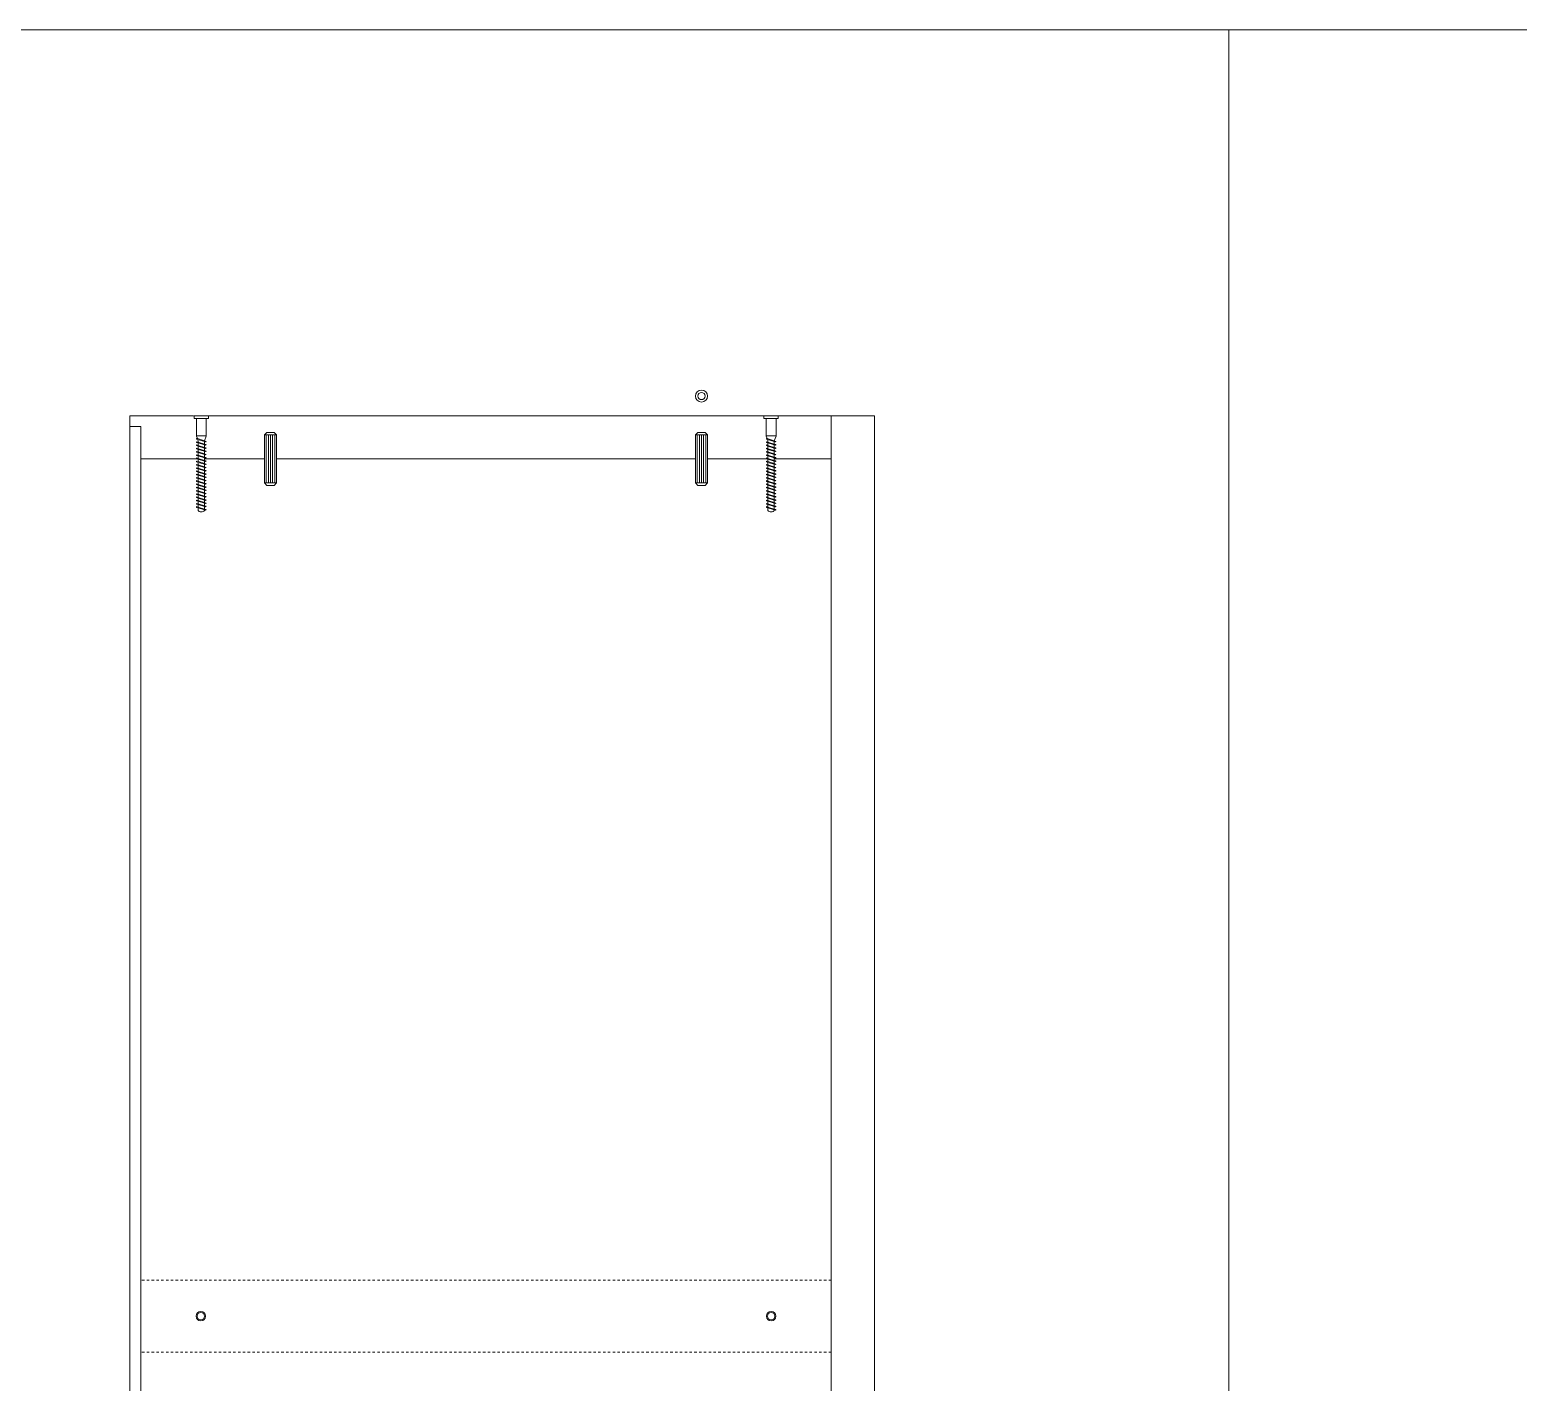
# Model space of a CAD drawing. Header units: centimetres. Extents: x -752 to 647, y -388 to 607.
# Drawn here: x -105.1 to -43.1, y -43.6 to 12.7 of the extents above; entities that cross this region are included whole.
import ezdxf

# ---------------------------------------------------------------- set-up
doc = ezdxf.new("R2010")
doc.units = ezdxf.units.CM
doc.header["$MEASUREMENT"] = 0
doc.linetypes.add('Linee Nascoste 2', pattern=[0.015, 0.01, -0.005])
for name, color, linetype, lineweight in [('0_Num_Penna__6', 6, 'Continuous', 18), ('A-FURN_Num_Penna__252_Num_Penna__252_Num_Penna__3_Num_Penna__252_Num_Penna__252_Num_Penna__252_Num_Penna__252_Num_Penna__252_Num_Penna__252_Num_Penna__252_Num_Penna__252_Num_Penna__252_Num_Penna__252_Num_Penna__252_Num_Penna__240', 240, 'Continuous', 18), ('A-FURN_Num_Penna__252_Num_Penna__252_Num_Penna__3_Num_Penna__252_Num_Penna__252_Num_Penna__252_Num_Penna__252_Num_Penna__252_Num_Penna__252_Num_Penna__252_Num_Penna__252_Num_Penna__252_Num_Penna__252_Num_Penna__252_Num_Penna__5', 5, 'Continuous', 18), ('A-FURN_Num_Penna__252_Num_Penna__252_Num_Penna__3_Num_Penna__252_Num_Penna__252_Num_Penna__252_Num_Penna__252_Num_Penna__252_Num_Penna__252_Num_Penna__252_Num_Penna__252_Num_Penna__252_Num_Penna__252_Num_Penna__252_Num_Penna__6', 6, 'Continuous', 18), ('A-SECT-PATT_Num_Penna__6_Num_Penna__6_Num_Penna__6_Num_Penna__6_Num_Penna__6_Num_Penna__6_Num_Penna__6_Num_Penna__6_Num_Penna__6_Num_Penna__6_Num_Penna__6_Num_Penna__6_Num_Penna__6_Num_Penna__6', 6, 'Continuous', 18), ('PDF16_Geometry_Num_Penna__6_Num_Penna__6_Num_Penna__6_Num_Penna__6_Num_Penna__6_Num_Penna__6_Num_Penna__6_Num_Penna__6_Num_Penna__6_Num_Penna__6_Num_Penna__6_Num_Penna__6_Num_Penna__6_Num_Penna__6', 6, 'Continuous', 18), ('PDF22_Geometry_Num_Penna__1_Num_Penna__255_Num_Penna__3_Num_Penna__3_Num_Penna__5', 5, 'Continuous', 18), ('PDF22_Geometry_Num_Penna__1_Num_Penna__255_Num_Penna__5_Num_Penna__5_Num_Penna__5', 5, 'Continuous', 18), ('PDF2_Geometry_Num_Penna__7_Num_Penna__7_Num_Penna__7_Num_Penna__7_Num_Penna__7_Num_Penna__7_Num_Penna__7_Num_Penna__5', 5, 'Continuous', 18), ('PDF2_Geometry_Num_Penna__7_Num_Penna__7_Num_Penna__7_Num_Penna__7_Num_Penna__7_Num_Penna__7_Num_Penna__7_Num_Penna__6', 6, 'Continuous', 18), ('VITE_Num_Penna__5', 5, 'Continuous', 18)]:
    doc.layers.add(name, color=color, linetype=linetype, lineweight=lineweight)

msp = doc.modelspace()

# ---------------------------------------------------------------- linework, layer by layer
at = {"layer": '0_Num_Penna__6', "color": 6, "linetype": 'Continuous', "lineweight": 18}
for p, q in [((-95.354, -4.181), (-95.254, -4.081)), ((-95.254, -4.081), (-94.954, -4.081)), ((-94.854, -4.181), (-94.954, -4.081)), ((-77.404, -4.181), (-77.304, -4.081)), ((-77.304, -4.081), (-77.004, -4.081)), ((-76.904, -4.181), (-77.004, -4.081)), ((-95.354, -6.181), (-95.254, -6.281)), ((-94.854, -6.181), (-94.954, -6.281)), ((-77.404, -6.181), (-77.304, -6.281)), ((-76.904, -6.181), (-77.004, -6.281)), ((-95.254, -6.281), (-94.954, -6.281)), ((-77.304, -6.281), (-77.004, -6.281))]:
    msp.add_line(p, q, dxfattribs=at)
at = {"layer": 'A-FURN_Num_Penna__252_Num_Penna__252_Num_Penna__3_Num_Penna__252_Num_Penna__252_Num_Penna__252_Num_Penna__252_Num_Penna__252_Num_Penna__252_Num_Penna__252_Num_Penna__252_Num_Penna__252_Num_Penna__252_Num_Penna__252_Num_Penna__240', "color": 240, "linetype": 'Continuous', "lineweight": 18}
for p, q in [((-167.847, 12.693), (-55.196, 12.693)), ((-55.196, 12.693), (-55.196, -99.958)), ((-55.196, 12.693), (142.805, 12.693))]:
    msp.add_line(p, q, dxfattribs=at)
at = {"layer": 'A-FURN_Num_Penna__252_Num_Penna__252_Num_Penna__3_Num_Penna__252_Num_Penna__252_Num_Penna__252_Num_Penna__252_Num_Penna__252_Num_Penna__252_Num_Penna__252_Num_Penna__252_Num_Penna__252_Num_Penna__252_Num_Penna__252_Num_Penna__5', "color": 5, "linetype": 'Continuous', "lineweight": 18}
for p, q in [((-97.684, -3.381), (-98.284, -3.381)), ((-98.19, -3.501), (-97.778, -3.501)), ((-73.956, -3.381), (-74.556, -3.381)), ((-74.461, -3.501), (-74.05, -3.501)), ((-98.115, -4.223), (-98.19, -4.223)), ((-98.149, -4.336), (-97.854, -4.428)), ((-97.778, -4.223), (-98.115, -4.223)), ((-74.386, -4.223), (-74.461, -4.223)), ((-74.42, -4.336), (-74.125, -4.428)), ((-74.05, -4.223), (-74.386, -4.223)), ((-97.854, -4.456), (-98.137, -4.368)), ((-98.115, -4.482), (-97.854, -4.563)), ((-97.854, -4.591), (-98.115, -4.51)), ((-98.115, -4.618), (-97.854, -4.698)), ((-97.854, -4.726), (-98.115, -4.646)), ((-98.115, -4.753), (-97.854, -4.834)), ((-97.854, -4.862), (-98.115, -4.781)), ((-98.115, -4.888), (-97.854, -4.969)), ((-97.854, -4.997), (-98.115, -4.916)), ((-74.125, -4.456), (-74.408, -4.368)), ((-74.386, -4.482), (-74.125, -4.563)), ((-74.125, -4.591), (-74.386, -4.51)), ((-74.386, -4.618), (-74.125, -4.698)), ((-74.125, -4.726), (-74.386, -4.646)), ((-74.386, -4.753), (-74.125, -4.834)), ((-74.125, -4.862), (-74.386, -4.781)), ((-74.386, -4.888), (-74.125, -4.969)), ((-74.125, -4.997), (-74.386, -4.916)), ((-98.115, -5.024), (-97.854, -5.104)), ((-97.854, -5.132), (-98.115, -5.052)), ((-98.115, -5.159), (-97.854, -5.24)), ((-97.854, -5.267), (-98.115, -5.187)), ((-98.115, -5.294), (-97.854, -5.375)), ((-97.854, -5.403), (-98.115, -5.322)), ((-98.115, -5.429), (-97.854, -5.51)), ((-97.854, -5.538), (-98.115, -5.457)), ((-98.115, -5.565), (-97.854, -5.645)), ((-74.386, -5.024), (-74.125, -5.104)), ((-74.125, -5.132), (-74.386, -5.052)), ((-74.386, -5.159), (-74.125, -5.24)), ((-74.125, -5.267), (-74.386, -5.187)), ((-74.386, -5.294), (-74.125, -5.375)), ((-74.125, -5.403), (-74.386, -5.322)), ((-74.386, -5.429), (-74.125, -5.51)), ((-74.125, -5.538), (-74.386, -5.457)), ((-74.386, -5.565), (-74.125, -5.645)), ((-97.854, -5.673), (-98.115, -5.593)), ((-98.115, -5.7), (-97.854, -5.781)), ((-97.854, -5.809), (-98.115, -5.728)), ((-98.115, -5.835), (-97.854, -5.916)), ((-97.854, -5.944), (-98.115, -5.863)), ((-98.115, -5.971), (-97.854, -6.051)), ((-97.854, -6.079), (-98.115, -5.999)), ((-98.115, -6.106), (-97.854, -6.187)), ((-97.854, -6.215), (-98.115, -6.134)), ((-74.125, -5.673), (-74.386, -5.593)), ((-74.386, -5.7), (-74.125, -5.781)), ((-74.125, -5.809), (-74.386, -5.728)), ((-74.386, -5.835), (-74.125, -5.916)), ((-74.125, -5.944), (-74.386, -5.863)), ((-74.386, -5.971), (-74.125, -6.051)), ((-74.125, -6.079), (-74.386, -5.999)), ((-74.386, -6.106), (-74.125, -6.187)), ((-74.125, -6.215), (-74.386, -6.134)), ((-98.115, -6.241), (-97.854, -6.322)), ((-97.854, -6.35), (-98.115, -6.269)), ((-98.115, -6.376), (-97.854, -6.457)), ((-97.854, -6.485), (-98.115, -6.404)), ((-98.115, -6.512), (-97.854, -6.592)), ((-97.854, -6.62), (-98.115, -6.54)), ((-98.115, -6.647), (-97.854, -6.728)), ((-97.854, -6.756), (-98.115, -6.675)), ((-98.115, -6.782), (-97.854, -6.863)), ((-97.854, -6.891), (-98.115, -6.81)), ((-74.386, -6.241), (-74.125, -6.322)), ((-74.125, -6.35), (-74.386, -6.269)), ((-74.386, -6.376), (-74.125, -6.457)), ((-74.125, -6.485), (-74.386, -6.404)), ((-74.386, -6.512), (-74.125, -6.592)), ((-74.125, -6.62), (-74.386, -6.54)), ((-74.386, -6.647), (-74.125, -6.728)), ((-74.125, -6.756), (-74.386, -6.675)), ((-74.386, -6.782), (-74.125, -6.863)), ((-74.125, -6.891), (-74.386, -6.81)), ((-98.115, -6.918), (-97.854, -6.998)), ((-97.854, -7.026), (-98.115, -6.946)), ((-98.115, -7.053), (-97.854, -7.134)), ((-97.854, -7.162), (-98.115, -7.081)), ((-98.115, -7.188), (-97.854, -7.269)), ((-97.854, -7.297), (-98.115, -7.216)), ((-74.386, -6.918), (-74.125, -6.998)), ((-74.125, -7.026), (-74.386, -6.946)), ((-74.386, -7.053), (-74.125, -7.134)), ((-74.125, -7.162), (-74.386, -7.081)), ((-74.386, -7.188), (-74.125, -7.269)), ((-74.125, -7.297), (-74.386, -7.216))]:
    msp.add_line(p, q, dxfattribs=at)
for centre, radius in [((-77.154, -2.56), 0.25), ((-77.154, -2.56), 0.15), ((-98.004, -40.881), 0.15), ((-74.254, -40.881), 0.15)]:
    msp.add_circle(centre, radius, dxfattribs=at)
at = {"layer": 'A-FURN_Num_Penna__252_Num_Penna__252_Num_Penna__3_Num_Penna__252_Num_Penna__252_Num_Penna__252_Num_Penna__252_Num_Penna__252_Num_Penna__252_Num_Penna__252_Num_Penna__252_Num_Penna__252_Num_Penna__252_Num_Penna__252_Num_Penna__6', "color": 6, "linetype": 'Continuous', "lineweight": 18}
for p, q in [((-98.284, -3.381), (-98.284, -3.501)), ((-98.284, -3.501), (-98.19, -3.501)), ((-97.778, -3.501), (-97.684, -3.501)), ((-97.684, -3.381), (-97.684, -3.501)), ((-74.556, -3.381), (-74.556, -3.501)), ((-74.556, -3.501), (-74.461, -3.501)), ((-74.05, -3.501), (-73.956, -3.501)), ((-73.956, -3.381), (-73.956, -3.501)), ((-98.181, -4.327), (-98.149, -4.336)), ((-74.452, -4.327), (-74.42, -4.336)), ((-98.181, -4.462), (-98.115, -4.482)), ((-98.181, -4.597), (-98.115, -4.618)), ((-98.181, -4.732), (-98.115, -4.753)), ((-98.181, -4.868), (-98.115, -4.888)), ((-98.137, -4.368), (-98.178, -4.355)), ((-98.115, -4.51), (-98.178, -4.491)), ((-98.115, -4.646), (-98.178, -4.626)), ((-98.115, -4.781), (-98.178, -4.761)), ((-98.115, -4.916), (-98.178, -4.897)), ((-97.854, -4.428), (-97.788, -4.448)), ((-97.806, -4.471), (-97.854, -4.456)), ((-97.854, -4.563), (-97.788, -4.584)), ((-97.806, -4.606), (-97.854, -4.591)), ((-97.854, -4.698), (-97.788, -4.719)), ((-97.806, -4.741), (-97.854, -4.726)), ((-97.854, -4.834), (-97.788, -4.854)), ((-97.806, -4.876), (-97.854, -4.862)), ((-74.452, -4.462), (-74.386, -4.482)), ((-74.452, -4.597), (-74.386, -4.618)), ((-74.452, -4.732), (-74.386, -4.753)), ((-74.452, -4.868), (-74.386, -4.888)), ((-74.408, -4.368), (-74.45, -4.355)), ((-74.386, -4.51), (-74.45, -4.491)), ((-74.386, -4.646), (-74.45, -4.626)), ((-74.386, -4.781), (-74.45, -4.761)), ((-74.386, -4.916), (-74.45, -4.897)), ((-74.125, -4.428), (-74.059, -4.448)), ((-74.077, -4.471), (-74.125, -4.456)), ((-74.125, -4.563), (-74.059, -4.584)), ((-74.077, -4.606), (-74.125, -4.591)), ((-74.125, -4.698), (-74.059, -4.719)), ((-74.077, -4.741), (-74.125, -4.726)), ((-74.125, -4.834), (-74.059, -4.854)), ((-74.077, -4.876), (-74.125, -4.862)), ((-98.181, -5.003), (-98.115, -5.024)), ((-98.181, -5.138), (-98.115, -5.159)), ((-98.181, -5.274), (-98.115, -5.294)), ((-98.181, -5.409), (-98.115, -5.429)), ((-98.181, -5.544), (-98.115, -5.565)), ((-98.115, -5.052), (-98.178, -5.032)), ((-98.115, -5.187), (-98.178, -5.167)), ((-98.115, -5.322), (-98.178, -5.302)), ((-98.115, -5.457), (-98.178, -5.438)), ((-98.115, -5.593), (-98.178, -5.573)), ((-97.854, -4.969), (-97.788, -4.989)), ((-97.806, -5.012), (-97.854, -4.997)), ((-97.854, -5.104), (-97.788, -5.125)), ((-97.806, -5.147), (-97.854, -5.132)), ((-97.854, -5.24), (-97.788, -5.26)), ((-97.806, -5.282), (-97.854, -5.267)), ((-97.854, -5.375), (-97.788, -5.395)), ((-97.806, -5.418), (-97.854, -5.403)), ((-97.854, -5.51), (-97.788, -5.531)), ((-97.806, -5.553), (-97.854, -5.538)), ((-74.452, -5.003), (-74.386, -5.024)), ((-74.452, -5.138), (-74.386, -5.159)), ((-74.452, -5.274), (-74.386, -5.294)), ((-74.452, -5.409), (-74.386, -5.429)), ((-74.452, -5.544), (-74.386, -5.565)), ((-74.386, -5.052), (-74.45, -5.032)), ((-74.386, -5.187), (-74.45, -5.167)), ((-74.386, -5.322), (-74.45, -5.302)), ((-74.386, -5.457), (-74.45, -5.438)), ((-74.386, -5.593), (-74.45, -5.573)), ((-74.125, -4.969), (-74.059, -4.989)), ((-74.077, -5.012), (-74.125, -4.997)), ((-74.125, -5.104), (-74.059, -5.125)), ((-74.077, -5.147), (-74.125, -5.132)), ((-74.125, -5.24), (-74.059, -5.26)), ((-74.077, -5.282), (-74.125, -5.267)), ((-74.125, -5.375), (-74.059, -5.395)), ((-74.077, -5.418), (-74.125, -5.403)), ((-74.125, -5.51), (-74.059, -5.531)), ((-74.077, -5.553), (-74.125, -5.538)), ((-98.181, -5.679), (-98.115, -5.7)), ((-98.181, -5.815), (-98.115, -5.835)), ((-98.181, -5.95), (-98.115, -5.971)), ((-98.181, -6.085), (-98.115, -6.106)), ((-98.115, -5.728), (-98.178, -5.708)), ((-98.115, -5.863), (-98.178, -5.844)), ((-98.115, -5.999), (-98.178, -5.979)), ((-98.115, -6.134), (-98.178, -6.114)), ((-97.854, -5.645), (-97.788, -5.666)), ((-97.806, -5.688), (-97.854, -5.673)), ((-97.854, -5.781), (-97.788, -5.801)), ((-97.806, -5.823), (-97.854, -5.809)), ((-97.854, -5.916), (-97.788, -5.937)), ((-97.806, -5.959), (-97.854, -5.944)), ((-97.854, -6.051), (-97.788, -6.072)), ((-97.806, -6.094), (-97.854, -6.079)), ((-97.854, -6.187), (-97.788, -6.207)), ((-74.452, -5.679), (-74.386, -5.7)), ((-74.452, -5.815), (-74.386, -5.835)), ((-74.452, -5.95), (-74.386, -5.971)), ((-74.452, -6.085), (-74.386, -6.106)), ((-74.386, -5.728), (-74.45, -5.708)), ((-74.386, -5.863), (-74.45, -5.844)), ((-74.386, -5.999), (-74.45, -5.979)), ((-74.386, -6.134), (-74.45, -6.114)), ((-74.125, -5.645), (-74.059, -5.666)), ((-74.077, -5.688), (-74.125, -5.673)), ((-74.125, -5.781), (-74.059, -5.801)), ((-74.077, -5.823), (-74.125, -5.809)), ((-74.125, -5.916), (-74.059, -5.937)), ((-74.077, -5.959), (-74.125, -5.944)), ((-74.125, -6.051), (-74.059, -6.072)), ((-74.077, -6.094), (-74.125, -6.079)), ((-74.125, -6.187), (-74.059, -6.207)), ((-98.181, -6.221), (-98.115, -6.241)), ((-98.181, -6.356), (-98.115, -6.376)), ((-98.181, -6.491), (-98.115, -6.512)), ((-98.181, -6.627), (-98.115, -6.647)), ((-98.181, -6.762), (-98.115, -6.782)), ((-98.115, -6.269), (-98.178, -6.249)), ((-98.115, -6.404), (-98.178, -6.385)), ((-98.115, -6.54), (-98.178, -6.52)), ((-98.115, -6.675), (-98.178, -6.655)), ((-98.115, -6.81), (-98.178, -6.791)), ((-97.806, -6.229), (-97.854, -6.215)), ((-97.854, -6.322), (-97.788, -6.342)), ((-97.806, -6.365), (-97.854, -6.35)), ((-97.854, -6.457), (-97.788, -6.478)), ((-97.806, -6.5), (-97.854, -6.485)), ((-97.854, -6.592), (-97.788, -6.613)), ((-97.806, -6.635), (-97.854, -6.62)), ((-97.854, -6.728), (-97.788, -6.748)), ((-97.806, -6.771), (-97.854, -6.756)), ((-74.452, -6.221), (-74.386, -6.241)), ((-74.452, -6.356), (-74.386, -6.376)), ((-74.452, -6.491), (-74.386, -6.512)), ((-74.452, -6.627), (-74.386, -6.647)), ((-74.452, -6.762), (-74.386, -6.782)), ((-74.386, -6.269), (-74.45, -6.249)), ((-74.386, -6.404), (-74.45, -6.385)), ((-74.386, -6.54), (-74.45, -6.52)), ((-74.386, -6.675), (-74.45, -6.655)), ((-74.386, -6.81), (-74.45, -6.791)), ((-74.077, -6.229), (-74.125, -6.215)), ((-74.125, -6.322), (-74.059, -6.342)), ((-74.077, -6.365), (-74.125, -6.35)), ((-74.125, -6.457), (-74.059, -6.478)), ((-74.077, -6.5), (-74.125, -6.485)), ((-74.125, -6.592), (-74.059, -6.613)), ((-74.077, -6.635), (-74.125, -6.62)), ((-74.125, -6.728), (-74.059, -6.748)), ((-74.077, -6.771), (-74.125, -6.756)), ((-98.181, -6.897), (-98.115, -6.918)), ((-98.181, -7.032), (-98.115, -7.053)), ((-98.181, -7.168), (-98.115, -7.188)), ((-98.115, -6.946), (-98.178, -6.926)), ((-98.115, -7.081), (-98.178, -7.061)), ((-98.115, -7.216), (-98.178, -7.197)), ((-97.854, -6.863), (-97.788, -6.884)), ((-97.806, -6.906), (-97.854, -6.891)), ((-97.854, -6.998), (-97.788, -7.019)), ((-97.806, -7.041), (-97.854, -7.026)), ((-97.854, -7.134), (-97.788, -7.154)), ((-97.806, -7.176), (-97.854, -7.162)), ((-97.854, -7.269), (-97.788, -7.289)), ((-97.806, -7.312), (-97.854, -7.297)), ((-74.452, -6.897), (-74.386, -6.918)), ((-74.452, -7.032), (-74.386, -7.053)), ((-74.452, -7.168), (-74.386, -7.188)), ((-74.386, -6.946), (-74.45, -6.926)), ((-74.386, -7.081), (-74.45, -7.061)), ((-74.386, -7.216), (-74.45, -7.197)), ((-74.125, -6.863), (-74.059, -6.884)), ((-74.077, -6.906), (-74.125, -6.891)), ((-74.125, -6.998), (-74.059, -7.019)), ((-74.077, -7.041), (-74.125, -7.026)), ((-74.125, -7.134), (-74.059, -7.154)), ((-74.077, -7.176), (-74.125, -7.162)), ((-74.125, -7.269), (-74.059, -7.289)), ((-74.077, -7.312), (-74.125, -7.297))]:
    msp.add_line(p, q, dxfattribs=at)
at = {"layer": 'A-SECT-PATT_Num_Penna__6_Num_Penna__6_Num_Penna__6_Num_Penna__6_Num_Penna__6_Num_Penna__6_Num_Penna__6_Num_Penna__6_Num_Penna__6_Num_Penna__6_Num_Penna__6_Num_Penna__6_Num_Penna__6_Num_Penna__6', "color": 6, "linetype": 'Continuous', "lineweight": 18}
msp.add_line((-100.504, -3.831), (-100.504, -77.931), dxfattribs=at)
at = {"layer": 'PDF16_Geometry_Num_Penna__6_Num_Penna__6_Num_Penna__6_Num_Penna__6_Num_Penna__6_Num_Penna__6_Num_Penna__6_Num_Penna__6_Num_Penna__6_Num_Penna__6_Num_Penna__6_Num_Penna__6_Num_Penna__6_Num_Penna__6', "color": 6, "linetype": 'Continuous', "lineweight": 18}
for p, q in [((-100.954, -77.931), (-100.954, -3.381)), ((-100.954, -3.381), (-98.303, -3.381)), ((-100.954, -3.831), (-100.954, -3.381)), ((-97.703, -3.381), (-74.556, -3.381)), ((-73.956, -3.381), (-69.954, -3.381)), ((-71.754, -3.381), (-71.754, -78.381)), ((-69.954, -3.381), (-69.954, -78.381)), ((-100.954, -3.831), (-100.504, -3.831)), ((-100.504, -5.181), (-98.133, -5.181)), ((-97.854, -5.181), (-95.354, -5.181)), ((-94.854, -5.181), (-77.404, -5.181)), ((-76.904, -5.181), (-74.404, -5.181)), ((-74.125, -5.181), (-71.754, -5.181))]:
    msp.add_line(p, q, dxfattribs=at)
at = {"layer": 'PDF22_Geometry_Num_Penna__1_Num_Penna__255_Num_Penna__3_Num_Penna__3_Num_Penna__5', "color": 5, "linetype": 'Linee Nascoste 2', "lineweight": 18}
for p, q in [((-71.754, -39.381), (-100.504, -39.381)), ((-71.754, -42.381), (-100.504, -42.381))]:
    msp.add_line(p, q, dxfattribs=at)
at = {"layer": 'PDF22_Geometry_Num_Penna__1_Num_Penna__255_Num_Penna__5_Num_Penna__5_Num_Penna__5', "color": 5, "linetype": 'Continuous', "lineweight": 18}
for centre in [(-98.004, -40.881), (-74.254, -40.881)]:
    msp.add_circle(centre, 0.2, dxfattribs=at)
at = {"layer": 'PDF2_Geometry_Num_Penna__7_Num_Penna__7_Num_Penna__7_Num_Penna__7_Num_Penna__7_Num_Penna__7_Num_Penna__7_Num_Penna__5', "color": 5, "linetype": 'Continuous', "lineweight": 18, "flags": 128}
for points in [[(-95.28, -4.181), (-95.28, -6.181)], [(-95.192, -4.181), (-95.192, -6.181)], [(-95.104, -4.181), (-95.104, -6.181)], [(-95.016, -4.181), (-95.016, -6.181)], [(-94.928, -4.181), (-94.928, -6.181)], [(-77.33, -4.181), (-77.33, -6.181)], [(-77.242, -4.181), (-77.242, -6.181)], [(-77.154, -4.181), (-77.154, -6.181)], [(-77.066, -4.181), (-77.066, -6.181)], [(-76.978, -4.181), (-76.978, -6.181)], [(-98.115, -4.425), (-98.115, -4.428)], [(-97.854, -4.456), (-97.854, -4.563)], [(-97.854, -4.591), (-97.854, -4.698)], [(-97.854, -4.726), (-97.854, -4.834)], [(-97.854, -4.862), (-97.854, -4.969)], [(-74.386, -4.425), (-74.386, -4.428)], [(-97.854, -4.997), (-97.854, -5.104)], [(-97.854, -5.132), (-97.854, -5.24)], [(-97.854, -5.267), (-97.854, -5.375)], [(-97.854, -5.403), (-97.854, -5.51)], [(-97.854, -5.538), (-97.854, -5.645)], [(-97.854, -5.673), (-97.854, -5.781)], [(-97.854, -5.809), (-97.854, -5.916)], [(-97.854, -5.944), (-97.854, -6.051)], [(-97.854, -6.079), (-97.854, -6.187)], [(-97.854, -6.215), (-97.854, -6.322)], [(-97.854, -6.35), (-97.854, -6.457)], [(-97.854, -6.485), (-97.854, -6.592)], [(-97.854, -6.62), (-97.854, -6.728)], [(-97.854, -6.756), (-97.854, -6.863)], [(-97.854, -6.891), (-97.854, -6.998)], [(-97.854, -7.026), (-97.854, -7.134)], [(-97.854, -7.162), (-97.854, -7.269)]]:
    msp.add_lwpolyline(points, dxfattribs=at)
at = {"layer": 'PDF2_Geometry_Num_Penna__7_Num_Penna__7_Num_Penna__7_Num_Penna__7_Num_Penna__7_Num_Penna__7_Num_Penna__7_Num_Penna__6', "color": 6, "linetype": 'Continuous', "lineweight": 18, "flags": 128}
for points in [[(-98.188, -4.236, -0.092856), (-98.19, -4.223), (-98.19, -3.501)], [(-97.778, -3.501), (-97.778, -4.223, -0.097456), (-97.781, -4.237)], [(-74.459, -4.236, -0.092856), (-74.461, -4.223), (-74.461, -3.501)], [(-74.05, -3.501), (-74.05, -4.223, -0.097456), (-74.052, -4.237)], [(-98.178, -4.355, -0.195854), (-98.181, -4.327)], [(-74.45, -4.355, -0.195854), (-74.452, -4.327)], [(-98.178, -4.491, -0.198716), (-98.181, -4.462)], [(-98.178, -4.626, -0.199628), (-98.181, -4.597)], [(-98.178, -4.761, -0.198514), (-98.181, -4.732)], [(-98.178, -4.897, -0.199281), (-98.181, -4.868)], [(-97.788, -4.448, -0.198901), (-97.806, -4.471)], [(-97.788, -4.584, -0.199007), (-97.806, -4.606)], [(-97.788, -4.719, -0.198898), (-97.806, -4.741)], [(-97.788, -4.854, -0.198954), (-97.806, -4.876)], [(-74.45, -4.491, -0.198716), (-74.452, -4.462)], [(-74.45, -4.626, -0.199628), (-74.452, -4.597)], [(-74.45, -4.761, -0.198514), (-74.452, -4.732)], [(-74.45, -4.897, -0.199281), (-74.452, -4.868)], [(-74.059, -4.448, -0.198901), (-74.077, -4.471)], [(-74.059, -4.584, -0.199007), (-74.077, -4.606)], [(-74.059, -4.719, -0.198898), (-74.077, -4.741)], [(-74.059, -4.854, -0.198954), (-74.077, -4.876)], [(-98.178, -5.032, -0.198716), (-98.181, -5.003)], [(-98.178, -5.167, -0.199628), (-98.181, -5.138)], [(-98.178, -5.302, -0.198514), (-98.181, -5.274)], [(-98.178, -5.438, -0.199281), (-98.181, -5.409)], [(-98.178, -5.573, -0.198716), (-98.181, -5.544)], [(-97.788, -4.989, -0.19894), (-97.806, -5.012)], [(-97.788, -5.125, -0.199007), (-97.806, -5.147)], [(-97.788, -5.26, -0.198898), (-97.806, -5.282)], [(-97.788, -5.395, -0.198954), (-97.806, -5.418)], [(-97.788, -5.531, -0.19894), (-97.806, -5.553)], [(-74.45, -5.032, -0.198716), (-74.452, -5.003)], [(-74.45, -5.167, -0.199628), (-74.452, -5.138)], [(-74.45, -5.302, -0.198514), (-74.452, -5.274)], [(-74.45, -5.438, -0.199281), (-74.452, -5.409)], [(-74.45, -5.573, -0.198716), (-74.452, -5.544)], [(-74.059, -4.989, -0.19894), (-74.077, -5.012)], [(-74.059, -5.125, -0.199007), (-74.077, -5.147)], [(-74.059, -5.26, -0.198898), (-74.077, -5.282)], [(-74.059, -5.395, -0.198954), (-74.077, -5.418)], [(-74.059, -5.531, -0.19894), (-74.077, -5.553)], [(-98.178, -5.708, -0.199628), (-98.181, -5.679)], [(-98.178, -5.844, -0.198514), (-98.181, -5.815)], [(-98.178, -5.979, -0.199281), (-98.181, -5.95)], [(-98.178, -6.114, -0.198716), (-98.181, -6.085)], [(-97.788, -5.666, -0.199007), (-97.806, -5.688)], [(-97.788, -5.801, -0.198898), (-97.806, -5.823)], [(-97.788, -5.937, -0.198954), (-97.806, -5.959)], [(-97.788, -6.072, -0.19894), (-97.806, -6.094)], [(-74.45, -5.708, -0.199628), (-74.452, -5.679)], [(-74.45, -5.844, -0.198514), (-74.452, -5.815)], [(-74.45, -5.979, -0.199281), (-74.452, -5.95)], [(-74.45, -6.114, -0.198716), (-74.452, -6.085)], [(-74.059, -5.666, -0.199007), (-74.077, -5.688)], [(-74.059, -5.801, -0.198898), (-74.077, -5.823)], [(-74.059, -5.937, -0.198954), (-74.077, -5.959)], [(-74.059, -6.072, -0.19894), (-74.077, -6.094)], [(-98.178, -6.249, -0.199628), (-98.181, -6.221)], [(-98.178, -6.385, -0.198514), (-98.181, -6.356)], [(-98.178, -6.52, -0.199281), (-98.181, -6.491)], [(-98.178, -6.655, -0.198716), (-98.181, -6.627)], [(-98.178, -6.791, -0.199628), (-98.181, -6.762)], [(-97.788, -6.207, -0.199007), (-97.806, -6.229)], [(-97.788, -6.342, -0.198898), (-97.806, -6.365)], [(-97.788, -6.478, -0.198954), (-97.806, -6.5)], [(-97.788, -6.613, -0.19894), (-97.806, -6.635)], [(-97.788, -6.748, -0.199007), (-97.806, -6.771)], [(-74.45, -6.249, -0.199628), (-74.452, -6.221)], [(-74.45, -6.385, -0.198514), (-74.452, -6.356)], [(-74.45, -6.52, -0.199281), (-74.452, -6.491)], [(-74.45, -6.655, -0.198716), (-74.452, -6.627)], [(-74.45, -6.791, -0.199628), (-74.452, -6.762)], [(-74.059, -6.207, -0.199007), (-74.077, -6.229)], [(-74.059, -6.342, -0.198898), (-74.077, -6.365)], [(-74.059, -6.478, -0.198954), (-74.077, -6.5)], [(-74.059, -6.613, -0.19894), (-74.077, -6.635)], [(-74.059, -6.748, -0.199007), (-74.077, -6.771)], [(-98.178, -6.926, -0.198514), (-98.181, -6.897)], [(-98.178, -7.061, -0.199281), (-98.181, -7.032)], [(-98.178, -7.197, -0.198716), (-98.181, -7.168)], [(-97.854, -7.297), (-97.854, -7.327, -0.19953), (-97.861, -7.344, -0.116877), (-97.9, -7.367, -0.162888), (-98.069, -7.367, -0.116832), (-98.108, -7.344, -0.198418), (-98.115, -7.327), (-98.115, -7.216)], [(-97.788, -6.884, -0.198898), (-97.806, -6.906)], [(-97.788, -7.019, -0.198954), (-97.806, -7.041)], [(-97.788, -7.154, -0.19894), (-97.806, -7.176)], [(-97.788, -7.289, -0.199007), (-97.806, -7.312)], [(-74.45, -6.926, -0.198514), (-74.452, -6.897)], [(-74.45, -7.061, -0.199281), (-74.452, -7.032)], [(-74.45, -7.197, -0.198716), (-74.452, -7.168)], [(-74.125, -7.297), (-74.125, -7.327, -0.19953), (-74.132, -7.344, -0.116877), (-74.171, -7.367, -0.162888), (-74.34, -7.367, -0.116832), (-74.379, -7.344, -0.198418), (-74.386, -7.327), (-74.386, -7.216)], [(-74.059, -6.884, -0.198898), (-74.077, -6.906)], [(-74.059, -7.019, -0.198954), (-74.077, -7.041)], [(-74.059, -7.154, -0.19894), (-74.077, -7.176)], [(-74.059, -7.289, -0.199007), (-74.077, -7.312)]]:
    msp.add_lwpolyline(points, format="xyb", dxfattribs=at)
for points in [[(-98.188, -4.236), (-98.149, -4.336)], [(-97.781, -4.236), (-97.854, -4.425)], [(-95.354, -4.181), (-95.354, -6.181)], [(-94.854, -6.181), (-94.854, -4.181)], [(-77.404, -4.181), (-77.404, -6.181)], [(-76.904, -6.181), (-76.904, -4.181)], [(-74.459, -4.236), (-74.42, -4.336)], [(-74.052, -4.236), (-74.125, -4.425)], [(-98.137, -4.368), (-98.115, -4.425)], [(-98.115, -4.482), (-98.115, -4.425)], [(-98.115, -4.618), (-98.115, -4.51)], [(-98.115, -4.753), (-98.115, -4.646)], [(-98.115, -4.888), (-98.115, -4.781)], [(-98.115, -5.024), (-98.115, -4.916)], [(-97.854, -4.425), (-97.854, -4.428)], [(-74.408, -4.368), (-74.386, -4.425)], [(-74.386, -4.482), (-74.386, -4.425)], [(-74.386, -4.618), (-74.386, -4.51)], [(-74.386, -4.753), (-74.386, -4.646)], [(-74.386, -4.888), (-74.386, -4.781)], [(-74.386, -5.024), (-74.386, -4.916)], [(-74.125, -4.425), (-74.125, -4.428)], [(-74.125, -4.456), (-74.125, -4.563)], [(-74.125, -4.591), (-74.125, -4.698)], [(-74.125, -4.726), (-74.125, -4.834)], [(-74.125, -4.862), (-74.125, -4.969)], [(-98.115, -5.159), (-98.115, -5.052)], [(-98.115, -5.294), (-98.115, -5.187)], [(-98.115, -5.429), (-98.115, -5.322)], [(-98.115, -5.565), (-98.115, -5.457)], [(-74.386, -5.159), (-74.386, -5.052)], [(-74.386, -5.294), (-74.386, -5.187)], [(-74.386, -5.429), (-74.386, -5.322)], [(-74.386, -5.565), (-74.386, -5.457)], [(-74.125, -4.997), (-74.125, -5.104)], [(-74.125, -5.132), (-74.125, -5.24)], [(-74.125, -5.267), (-74.125, -5.375)], [(-74.125, -5.403), (-74.125, -5.51)], [(-74.125, -5.538), (-74.125, -5.645)], [(-98.115, -5.7), (-98.115, -5.593)], [(-98.115, -5.835), (-98.115, -5.728)], [(-98.115, -5.971), (-98.115, -5.863)], [(-98.115, -6.106), (-98.115, -5.999)], [(-98.115, -6.241), (-98.115, -6.134)], [(-74.386, -5.7), (-74.386, -5.593)], [(-74.386, -5.835), (-74.386, -5.728)], [(-74.386, -5.971), (-74.386, -5.863)], [(-74.386, -6.106), (-74.386, -5.999)], [(-74.386, -6.241), (-74.386, -6.134)], [(-74.125, -5.673), (-74.125, -5.781)], [(-74.125, -5.809), (-74.125, -5.916)], [(-74.125, -5.944), (-74.125, -6.051)], [(-74.125, -6.079), (-74.125, -6.187)], [(-98.115, -6.376), (-98.115, -6.269)], [(-98.115, -6.512), (-98.115, -6.404)], [(-98.115, -6.647), (-98.115, -6.54)], [(-98.115, -6.782), (-98.115, -6.675)], [(-98.115, -6.918), (-98.115, -6.81)], [(-74.386, -6.376), (-74.386, -6.269)], [(-74.386, -6.512), (-74.386, -6.404)], [(-74.386, -6.647), (-74.386, -6.54)], [(-74.386, -6.782), (-74.386, -6.675)], [(-74.386, -6.918), (-74.386, -6.81)], [(-74.125, -6.215), (-74.125, -6.322)], [(-74.125, -6.35), (-74.125, -6.457)], [(-74.125, -6.485), (-74.125, -6.592)], [(-74.125, -6.62), (-74.125, -6.728)], [(-74.125, -6.756), (-74.125, -6.863)], [(-98.115, -7.053), (-98.115, -6.946)], [(-98.115, -7.188), (-98.115, -7.081)], [(-74.386, -7.053), (-74.386, -6.946)], [(-74.386, -7.188), (-74.386, -7.081)], [(-74.125, -6.891), (-74.125, -6.998)], [(-74.125, -7.026), (-74.125, -7.134)], [(-74.125, -7.162), (-74.125, -7.269)]]:
    msp.add_lwpolyline(points, dxfattribs=at)
at = {"layer": 'VITE_Num_Penna__5', "color": 5, "linetype": 'Continuous', "lineweight": 18, "flags": 128}
for points in [[(-94.854, -4.181), (-95.354, -4.181)], [(-76.904, -4.181), (-77.404, -4.181)], [(-94.854, -6.181), (-95.354, -6.181)], [(-76.904, -6.181), (-77.404, -6.181)]]:
    msp.add_lwpolyline(points, dxfattribs=at)

doc.saveas('drawing.dxf')
